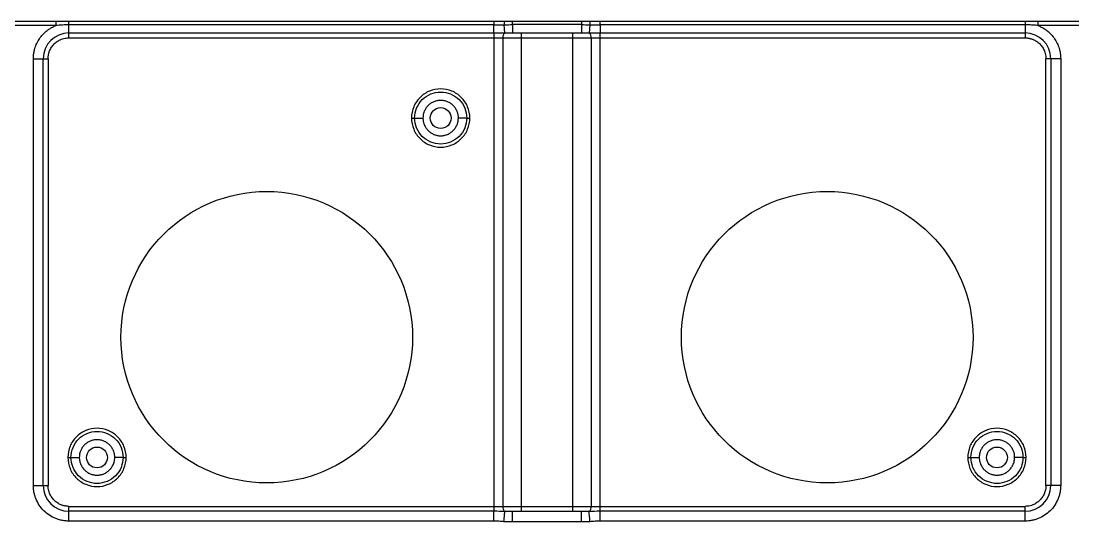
# Model space of a CAD drawing. Header units: millimetres. Extents: x -1 to 1576, y 30 to 633.
# Drawn here: x 1253.3 to 1354.3, y 334.9 to 383 of the extents above; entities that cross this region are included whole.
import ezdxf

# ---------------------------------------------------------------- set-up
doc = ezdxf.new("R2010")
doc.units = ezdxf.units.MM

msp = doc.modelspace()

# ---------------------------------------------------------------- linework, layer by layer
at = {"color": 7, "linetype": 'Continuous', "lineweight": 25}
for p, q in [((1243.35, 382.97), (1256.65, 382.97)), ((1257.91, 382.96), (1298.72, 382.96)), ((1300.51, 382.95), (1307.13, 382.95)), ((1308.92, 382.96), (1349.73, 382.96)), ((1350.99, 382.97), (1364.29, 382.97)), ((1256.65, 382.53), (1243.35, 382.53)), ((1298.72, 382.6), (1257.91, 382.6)), ((1257.91, 381.35), (1257.91, 382.6)), ((1300.46, 381.85), (1300.51, 381.86)), ((1307.13, 382.62), (1300.51, 382.62)), ((1300.51, 381.85), (1307.13, 381.85)), ((1301.34, 381.85), (1301.34, 335.85)), ((1306.3, 335.85), (1306.3, 381.85)), ((1307.13, 381.86), (1307.18, 381.85)), ((1349.73, 382.6), (1308.92, 382.6)), ((1349.73, 382.6), (1349.73, 381.35)), ((1364.29, 382.53), (1350.99, 382.53)), ((1257.91, 381.82), (1298.72, 381.82)), ((1257.91, 381.35), (1349.73, 381.35)), ((1298.72, 381.82), (1298.72, 335.88)), ((1299.6, 336.35), (1299.6, 381.35)), ((1308.05, 381.35), (1308.05, 336.35)), ((1308.92, 381.82), (1349.73, 381.82)), ((1308.92, 335.88), (1308.92, 381.82)), ((1254.5, 338.35), (1254.5, 379.35)), ((1254.5, 379.35), (1255.91, 379.35)), ((1255.44, 338.35), (1255.44, 379.35)), ((1255.91, 379.35), (1255.91, 338.35)), ((1353.15, 379.35), (1351.73, 379.35)), ((1351.73, 338.35), (1351.73, 379.35)), ((1352.2, 379.35), (1352.2, 338.35)), ((1353.15, 379.35), (1353.15, 338.35)), ((1254.5, 338.35), (1255.91, 338.35)), ((1353.15, 338.35), (1351.73, 338.35)), ((1257.91, 334.94), (1257.91, 336.35)), ((1257.91, 336.35), (1349.73, 336.35)), ((1298.72, 335.88), (1257.91, 335.88)), ((1307.13, 335.85), (1300.51, 335.85)), ((1307.18, 335.85), (1307.13, 335.85)), ((1349.73, 335.88), (1308.92, 335.88)), ((1349.73, 334.94), (1349.73, 336.35)), ((1298.72, 334.94), (1257.91, 334.94)), ((1307.13, 334.85), (1300.51, 334.85)), ((1349.73, 334.94), (1308.92, 334.94))]:
    msp.add_line(p, q, dxfattribs=at)
at = {"color": 141}
for centre in [(1293.61, 373.65), (1260.61, 341.05), (1347.03, 341.05)]:
    msp.add_circle(centre, 1, dxfattribs=at)
at = {"color": 7, "linetype": 'Continuous', "lineweight": 25}
for centre in [(1276.91, 352.6), (1330.73, 352.6)]:
    msp.add_circle(centre, 14, dxfattribs=at)
for centre, radius, start, end in [((1300.15, 381.43), 0.562, 132.435, 187.8232), ((1307.49, 381.43), 0.562, 352.1767, 47.5651), ((1257.91, 379.35), 2.47, 90, 180), ((1349.73, 379.35), 2.47, 0, 90), ((1257.91, 338.35), 2.47, 180, 270), ((1349.73, 338.35), 2.47, 270, 360), ((1300.15, 336.28), 0.562, 172.1767, 227.5651), ((1307.49, 336.28), 0.562, 312.435, 7.8232)]:
    msp.add_arc(centre, radius, start, end, dxfattribs=at)
for points, knots in [([(1256.65, 382.97), (1256.74, 382.97), (1256.95, 382.97), (1257.28, 382.96), (1257.61, 382.96), (1257.82, 382.96), (1257.91, 382.96)], [0, 0, 0, 0, 0.200515, 0.50786, 0.778848, 1, 1, 1, 1]), ([(1256.65, 382.97), (1256.65, 382.93), (1256.65, 382.86), (1256.65, 382.71), (1256.65, 382.62), (1256.65, 382.53)], [0, 0, 0, 0, 0.5, 0.5, 1, 1, 1, 1]), ([(1298.72, 382.96), (1298.86, 382.96), (1299.2, 382.96), (1299.53, 382.96), (1299.72, 382.96)], [0, 0, 0, 0, 0.420474, 1, 1, 1, 1]), ([(1299.72, 382.96), (1299.84, 382.96), (1300.1, 382.95), (1300.36, 382.95), (1300.51, 382.95)], [0, 0, 0, 0, 0.452244, 1, 1, 1, 1]), ([(1307.13, 382.95), (1307.28, 382.95), (1307.54, 382.95), (1307.8, 382.96), (1307.92, 382.96)], [0, 0, 0, 0, 0.548125, 1, 1, 1, 1]), ([(1307.92, 382.96), (1308.12, 382.96), (1308.45, 382.96), (1308.78, 382.96), (1308.92, 382.96)], [0, 0, 0, 0, 0.580575, 1, 1, 1, 1]), ([(1349.73, 382.96), (1349.82, 382.96), (1350.03, 382.96), (1350.37, 382.96), (1350.69, 382.97), (1350.91, 382.97), (1350.99, 382.97)], [0, 0, 0, 0, 0.221378, 0.492164, 0.7995, 1, 1, 1, 1]), ([(1350.99, 382.53), (1350.99, 382.62), (1350.99, 382.71), (1350.99, 382.86), (1350.99, 382.93), (1350.99, 382.97)], [0, 0, 0, 0, 0.5, 0.5, 1, 1, 1, 1]), ([(1254.5, 379.35), (1254.5, 379.41), (1254.5, 379.52), (1254.51, 379.68), (1254.53, 379.85), (1254.56, 380.01), (1254.6, 380.17), (1254.67, 380.45), (1254.82, 380.83), (1255.08, 381.28), (1255.4, 381.69), (1255.74, 382), (1256.06, 382.23), (1256.35, 382.4), (1256.55, 382.48), (1256.65, 382.53)], [0, 0, 0, 0, 0.040883, 0.08158, 0.122187, 0.162802, 0.203521, 0.244441, 0.372171, 0.500035, 0.627766, 0.75563, 0.837187, 0.918385, 1, 1, 1, 1]), ([(1257.91, 382.6), (1257.81, 382.6), (1257.6, 382.6), (1257.29, 382.58), (1256.97, 382.56), (1256.76, 382.54), (1256.65, 382.53)], [0, 0, 0, 0, 0.245457, 0.492199, 0.742868, 1, 1, 1, 1]), ([(1298.72, 381.82), (1298.72, 381.88), (1298.72, 381.99), (1298.72, 382.26), (1298.72, 382.42), (1298.72, 382.6)], [0, 0, 0, 0, 0.5, 0.5, 1, 1, 1, 1]), ([(1299.77, 381.84), (1299.77, 381.88), (1299.76, 381.97), (1299.74, 382.24), (1299.73, 382.42), (1299.71, 382.61)], [0, 0, 0, 0, 0.5, 0.5, 1, 1, 1, 1]), ([(1300.51, 382.62), (1300.51, 382.4), (1300.51, 382.21), (1300.51, 381.93), (1300.51, 381.85), (1300.51, 381.85)], [0, 0, 0, 0, 0.5, 0.5, 1, 1, 1, 1]), ([(1307.13, 382.62), (1307.13, 382.4), (1307.13, 382.21), (1307.13, 381.93), (1307.13, 381.85), (1307.13, 381.85)], [0, 0, 0, 0, 0.5, 0.5, 1, 1, 1, 1]), ([(1307.93, 382.61), (1307.92, 382.42), (1307.9, 382.24), (1307.88, 381.97), (1307.87, 381.88), (1307.87, 381.84)], [0, 0, 0, 0, 0.5, 0.5, 1, 1, 1, 1]), ([(1308.92, 382.6), (1308.92, 382.42), (1308.92, 382.26), (1308.92, 381.99), (1308.92, 381.88), (1308.92, 381.82)], [0, 0, 0, 0, 0.5, 0.5, 1, 1, 1, 1]), ([(1350.99, 382.53), (1350.9, 382.54), (1350.73, 382.56), (1350.48, 382.57), (1350.23, 382.59), (1349.98, 382.6), (1349.81, 382.6), (1349.73, 382.6)], [0, 0, 0, 0, 0.206312, 0.408164, 0.606837, 0.80366, 1, 1, 1, 1]), ([(1350.99, 382.53), (1351.04, 382.51), (1351.14, 382.46), (1351.29, 382.39), (1351.44, 382.31), (1351.58, 382.23), (1351.72, 382.13), (1351.94, 381.96), (1352.24, 381.69), (1352.57, 381.28), (1352.83, 380.83), (1352.99, 380.4), (1353.09, 380.01), (1353.14, 379.68), (1353.14, 379.46), (1353.15, 379.35)], [0, 0, 0, 0, 0.040883, 0.08158, 0.122187, 0.162802, 0.203521, 0.244441, 0.372171, 0.500035, 0.627766, 0.75563, 0.837187, 0.918385, 1, 1, 1, 1]), ([(1255.91, 379.35), (1255.91, 379.4), (1255.91, 379.48), (1255.93, 379.6), (1255.94, 379.73), (1255.97, 379.85), (1256.01, 379.97), (1256.08, 380.18), (1256.23, 380.46), (1256.49, 380.78), (1256.8, 381.04), (1257.12, 381.2), (1257.41, 381.3), (1257.66, 381.34), (1257.83, 381.35), (1257.91, 381.35)], [0, 0, 0, 0, 0.040276, 0.080243, 0.120058, 0.159883, 0.199877, 0.240199, 0.370043, 0.500057, 0.629901, 0.759916, 0.840121, 0.919721, 1, 1, 1, 1]), ([(1349.73, 381.35), (1349.77, 381.35), (1349.86, 381.35), (1349.98, 381.34), (1350.11, 381.32), (1350.23, 381.29), (1350.35, 381.26), (1350.56, 381.18), (1350.84, 381.04), (1351.15, 380.78), (1351.41, 380.46), (1351.58, 380.14), (1351.67, 379.85), (1351.72, 379.6), (1351.73, 379.44), (1351.73, 379.35)], [0, 0, 0, 0, 0.040276, 0.080243, 0.120058, 0.159883, 0.199877, 0.240199, 0.370043, 0.500057, 0.629901, 0.759916, 0.840121, 0.919721, 1, 1, 1, 1]), ([(1296.41, 373.65), (1296.41, 374.02), (1296.34, 374.39), (1296.06, 375.06), (1295.85, 375.37), (1295.33, 375.89), (1295.02, 376.1), (1294.34, 376.38), (1293.98, 376.45), (1293.24, 376.45), (1292.88, 376.38), (1292.2, 376.1), (1291.89, 375.89), (1291.37, 375.37), (1291.16, 375.06), (1290.88, 374.39), (1290.81, 374.02), (1290.81, 373.65)], [0, 0, 0, 0, 0.125, 0.125, 0.25, 0.25, 0.375, 0.375, 0.5, 0.5, 0.625, 0.625, 0.75, 0.75, 0.875, 0.875, 1, 1, 1, 1]), ([(1291.11, 373.65), (1291.11, 373.98), (1291.18, 374.31), (1291.43, 374.91), (1291.61, 375.19), (1292.07, 375.65), (1292.35, 375.84), (1292.96, 376.09), (1293.28, 376.15), (1293.94, 376.15), (1294.27, 376.09), (1294.87, 375.84), (1295.15, 375.65), (1295.61, 375.19), (1295.8, 374.91), (1296.05, 374.31), (1296.11, 373.98), (1296.11, 373.65)], [0, 0, 0, 0, 0.125, 0.125, 0.25, 0.25, 0.375, 0.375, 0.5, 0.5, 0.625, 0.625, 0.75, 0.75, 0.875, 0.875, 1, 1, 1, 1]), ([(1295.31, 373.65), (1295.31, 373.7), (1295.31, 373.79), (1295.29, 373.92), (1295.27, 374.05), (1295.23, 374.18), (1295.16, 374.37), (1295.03, 374.6), (1294.82, 374.86), (1294.56, 375.08), (1294.27, 375.23), (1293.95, 375.33), (1293.61, 375.36), (1293.28, 375.33), (1292.96, 375.23), (1292.66, 375.08), (1292.4, 374.86), (1292.19, 374.6), (1292.05, 374.34), (1291.96, 374.09), (1291.92, 373.88), (1291.91, 373.73), (1291.91, 373.65)], [0, 0, 0, 0, 0.025179, 0.05013, 0.075011, 0.099978, 0.125186, 0.187587, 0.250092, 0.312501, 0.37501, 0.437474, 0.50004, 0.562505, 0.625066, 0.687464, 0.749971, 0.812374, 0.874873, 0.916678, 0.958145, 1, 1, 1, 1]), ([(1290.81, 373.65), (1290.81, 373.29), (1290.88, 372.92), (1291.16, 372.24), (1291.37, 371.93), (1291.89, 371.41), (1292.2, 371.21), (1292.88, 370.93), (1293.24, 370.85), (1293.98, 370.85), (1294.34, 370.93), (1295.02, 371.21), (1295.33, 371.41), (1295.85, 371.93), (1296.06, 372.24), (1296.34, 372.92), (1296.41, 373.29), (1296.41, 373.65)], [0, 0, 0, 0, 0.125, 0.125, 0.25, 0.25, 0.375, 0.375, 0.5, 0.5, 0.625, 0.625, 0.75, 0.75, 0.875, 0.875, 1, 1, 1, 1]), ([(1290.81, 373.65), (1290.89, 373.65), (1290.97, 373.65), (1291.08, 373.65), (1291.11, 373.65), (1291.11, 373.65)], [0, 0, 0, 0, 0.5, 0.5, 1, 1, 1, 1]), ([(1296.11, 373.65), (1296.11, 373.33), (1296.05, 373), (1295.8, 372.39), (1295.61, 372.12), (1295.15, 371.65), (1294.87, 371.47), (1294.27, 371.22), (1293.94, 371.15), (1293.28, 371.15), (1292.96, 371.22), (1292.35, 371.47), (1292.07, 371.65), (1291.61, 372.12), (1291.43, 372.39), (1291.18, 373), (1291.11, 373.33), (1291.11, 373.65)], [0, 0, 0, 0, 0.125, 0.125, 0.25, 0.25, 0.375, 0.375, 0.5, 0.5, 0.625, 0.625, 0.75, 0.75, 0.875, 0.875, 1, 1, 1, 1]), ([(1291.11, 373.65), (1291.11, 373.65), (1291.2, 373.65), (1291.49, 373.65), (1291.7, 373.65), (1291.91, 373.65)], [0, 0, 0, 0, 0.5, 0.5, 1, 1, 1, 1]), ([(1291.91, 373.65), (1291.91, 373.61), (1291.91, 373.52), (1291.93, 373.39), (1291.96, 373.26), (1291.99, 373.13), (1292.06, 372.94), (1292.19, 372.7), (1292.4, 372.44), (1292.66, 372.23), (1292.96, 372.07), (1293.28, 371.97), (1293.61, 371.94), (1293.94, 371.97), (1294.27, 372.07), (1294.56, 372.23), (1294.82, 372.44), (1295.03, 372.7), (1295.17, 372.97), (1295.26, 373.21), (1295.3, 373.43), (1295.31, 373.58), (1295.31, 373.65)], [0, 0, 0, 0, 0.025108, 0.050018, 0.074887, 0.09987, 0.125122, 0.187514, 0.250079, 0.312484, 0.374988, 0.437452, 0.500017, 0.562482, 0.625047, 0.687453, 0.749962, 0.812367, 0.874868, 0.916676, 0.958145, 1, 1, 1, 1]), ([(1296.11, 373.65), (1296.11, 373.65), (1296.02, 373.65), (1295.73, 373.65), (1295.52, 373.65), (1295.31, 373.65)], [0, 0, 0, 0, 0.5, 0.5, 1, 1, 1, 1]), ([(1296.11, 373.65), (1296.11, 373.65), (1296.14, 373.65), (1296.25, 373.65), (1296.33, 373.65), (1296.41, 373.65)], [0, 0, 0, 0, 0.5, 0.5, 1, 1, 1, 1]), ([(1263.41, 341.05), (1263.41, 341.42), (1263.34, 341.79), (1263.06, 342.46), (1262.85, 342.77), (1262.33, 343.29), (1262.02, 343.5), (1261.34, 343.78), (1260.98, 343.85), (1260.24, 343.85), (1259.88, 343.78), (1259.2, 343.5), (1258.89, 343.29), (1258.37, 342.77), (1258.16, 342.46), (1257.88, 341.79), (1257.81, 341.42), (1257.81, 341.05)], [0, 0, 0, 0, 0.125, 0.125, 0.25, 0.25, 0.375, 0.375, 0.5, 0.5, 0.625, 0.625, 0.75, 0.75, 0.875, 0.875, 1, 1, 1, 1]), ([(1258.11, 341.05), (1258.11, 341.38), (1258.18, 341.71), (1258.43, 342.31), (1258.61, 342.59), (1259.07, 343.05), (1259.35, 343.24), (1259.96, 343.49), (1260.28, 343.55), (1260.94, 343.55), (1261.27, 343.49), (1261.87, 343.24), (1262.15, 343.05), (1262.61, 342.59), (1262.8, 342.31), (1263.05, 341.71), (1263.11, 341.38), (1263.11, 341.05)], [0, 0, 0, 0, 0.125, 0.125, 0.25, 0.25, 0.375, 0.375, 0.5, 0.5, 0.625, 0.625, 0.75, 0.75, 0.875, 0.875, 1, 1, 1, 1]), ([(1349.83, 341.05), (1349.83, 341.42), (1349.76, 341.79), (1349.48, 342.46), (1349.27, 342.77), (1348.75, 343.29), (1348.44, 343.5), (1347.76, 343.78), (1347.4, 343.85), (1346.66, 343.85), (1346.3, 343.78), (1345.62, 343.5), (1345.31, 343.29), (1344.79, 342.77), (1344.58, 342.46), (1344.3, 341.79), (1344.23, 341.42), (1344.23, 341.05)], [0, 0, 0, 0, 0.125, 0.125, 0.25, 0.25, 0.375, 0.375, 0.5, 0.5, 0.625, 0.625, 0.75, 0.75, 0.875, 0.875, 1, 1, 1, 1]), ([(1344.53, 341.05), (1344.53, 341.38), (1344.6, 341.71), (1344.85, 342.31), (1345.03, 342.59), (1345.49, 343.05), (1345.77, 343.24), (1346.38, 343.49), (1346.7, 343.55), (1347.36, 343.55), (1347.69, 343.49), (1348.29, 343.24), (1348.57, 343.05), (1349.03, 342.59), (1349.22, 342.31), (1349.47, 341.71), (1349.53, 341.38), (1349.53, 341.05)], [0, 0, 0, 0, 0.125, 0.125, 0.25, 0.25, 0.375, 0.375, 0.5, 0.5, 0.625, 0.625, 0.75, 0.75, 0.875, 0.875, 1, 1, 1, 1]), ([(1262.31, 341.05), (1262.31, 341.1), (1262.31, 341.19), (1262.29, 341.32), (1262.27, 341.45), (1262.23, 341.58), (1262.16, 341.77), (1262.03, 342), (1261.82, 342.26), (1261.56, 342.48), (1261.27, 342.63), (1260.95, 342.73), (1260.61, 342.76), (1260.28, 342.73), (1259.96, 342.63), (1259.66, 342.48), (1259.4, 342.26), (1259.19, 342), (1259.05, 341.74), (1258.96, 341.49), (1258.92, 341.28), (1258.91, 341.13), (1258.91, 341.05)], [0, 0, 0, 0, 0.025179, 0.05013, 0.075011, 0.099978, 0.125186, 0.187587, 0.250092, 0.312501, 0.37501, 0.437474, 0.50004, 0.562505, 0.625066, 0.687464, 0.749971, 0.812374, 0.874873, 0.916678, 0.958145, 1, 1, 1, 1]), ([(1348.73, 341.05), (1348.73, 341.1), (1348.73, 341.19), (1348.71, 341.32), (1348.69, 341.45), (1348.65, 341.58), (1348.58, 341.77), (1348.45, 342), (1348.24, 342.26), (1347.98, 342.48), (1347.69, 342.63), (1347.37, 342.73), (1347.03, 342.76), (1346.7, 342.73), (1346.38, 342.63), (1346.08, 342.48), (1345.82, 342.26), (1345.61, 342), (1345.47, 341.74), (1345.38, 341.49), (1345.34, 341.28), (1345.33, 341.13), (1345.33, 341.05)], [0, 0, 0, 0, 0.025179, 0.05013, 0.075011, 0.099978, 0.125186, 0.187587, 0.250092, 0.312501, 0.37501, 0.437474, 0.500039, 0.562505, 0.625066, 0.687464, 0.749971, 0.812374, 0.874873, 0.916678, 0.958145, 1, 1, 1, 1]), ([(1257.81, 341.05), (1257.81, 340.69), (1257.88, 340.32), (1258.16, 339.64), (1258.37, 339.33), (1258.89, 338.81), (1259.2, 338.61), (1259.88, 338.33), (1260.24, 338.25), (1260.98, 338.25), (1261.34, 338.33), (1262.02, 338.61), (1262.33, 338.81), (1262.85, 339.33), (1263.06, 339.64), (1263.34, 340.32), (1263.41, 340.69), (1263.41, 341.05)], [0, 0, 0, 0, 0.125, 0.125, 0.25, 0.25, 0.375, 0.375, 0.5, 0.5, 0.625, 0.625, 0.75, 0.75, 0.875, 0.875, 1, 1, 1, 1]), ([(1257.81, 341.05), (1257.89, 341.05), (1257.97, 341.05), (1258.08, 341.05), (1258.11, 341.05), (1258.11, 341.05)], [0, 0, 0, 0, 0.5, 0.5, 1, 1, 1, 1]), ([(1263.11, 341.05), (1263.11, 340.73), (1263.05, 340.4), (1262.8, 339.79), (1262.61, 339.52), (1262.15, 339.05), (1261.87, 338.87), (1261.27, 338.62), (1260.94, 338.55), (1260.28, 338.55), (1259.96, 338.62), (1259.35, 338.87), (1259.07, 339.05), (1258.61, 339.52), (1258.43, 339.79), (1258.18, 340.4), (1258.11, 340.73), (1258.11, 341.05)], [0, 0, 0, 0, 0.125, 0.125, 0.25, 0.25, 0.375, 0.375, 0.5, 0.5, 0.625, 0.625, 0.75, 0.75, 0.875, 0.875, 1, 1, 1, 1]), ([(1258.11, 341.05), (1258.11, 341.05), (1258.2, 341.05), (1258.49, 341.05), (1258.7, 341.05), (1258.91, 341.05)], [0, 0, 0, 0, 0.5, 0.5, 1, 1, 1, 1]), ([(1258.91, 341.05), (1258.91, 341.01), (1258.91, 340.92), (1258.93, 340.79), (1258.96, 340.66), (1258.99, 340.53), (1259.06, 340.34), (1259.19, 340.1), (1259.4, 339.84), (1259.66, 339.63), (1259.96, 339.47), (1260.28, 339.37), (1260.61, 339.34), (1260.94, 339.37), (1261.27, 339.47), (1261.56, 339.63), (1261.82, 339.84), (1262.03, 340.1), (1262.17, 340.37), (1262.26, 340.61), (1262.3, 340.83), (1262.31, 340.98), (1262.31, 341.05)], [0, 0, 0, 0, 0.025108, 0.050018, 0.074887, 0.09987, 0.125122, 0.187514, 0.250079, 0.312484, 0.374988, 0.437452, 0.500017, 0.562482, 0.625047, 0.687453, 0.749962, 0.812367, 0.874868, 0.916676, 0.958145, 1, 1, 1, 1]), ([(1263.11, 341.05), (1263.11, 341.05), (1263.02, 341.05), (1262.73, 341.05), (1262.52, 341.05), (1262.31, 341.05)], [0, 0, 0, 0, 0.5, 0.5, 1, 1, 1, 1]), ([(1263.11, 341.05), (1263.11, 341.05), (1263.14, 341.05), (1263.25, 341.05), (1263.33, 341.05), (1263.41, 341.05)], [0, 0, 0, 0, 0.5, 0.5, 1, 1, 1, 1]), ([(1344.23, 341.05), (1344.31, 341.05), (1344.39, 341.05), (1344.5, 341.05), (1344.53, 341.05), (1344.53, 341.05)], [0, 0, 0, 0, 0.5, 0.5, 1, 1, 1, 1]), ([(1344.23, 341.05), (1344.23, 340.69), (1344.3, 340.32), (1344.58, 339.64), (1344.79, 339.33), (1345.31, 338.81), (1345.62, 338.61), (1346.3, 338.33), (1346.66, 338.25), (1347.4, 338.25), (1347.76, 338.33), (1348.44, 338.61), (1348.75, 338.81), (1349.27, 339.33), (1349.48, 339.64), (1349.76, 340.32), (1349.83, 340.69), (1349.83, 341.05)], [0, 0, 0, 0, 0.125, 0.125, 0.25, 0.25, 0.375, 0.375, 0.5, 0.5, 0.625, 0.625, 0.75, 0.75, 0.875, 0.875, 1, 1, 1, 1]), ([(1349.53, 341.05), (1349.53, 340.73), (1349.47, 340.4), (1349.22, 339.79), (1349.03, 339.52), (1348.57, 339.05), (1348.29, 338.87), (1347.69, 338.62), (1347.36, 338.55), (1346.7, 338.55), (1346.38, 338.62), (1345.77, 338.87), (1345.49, 339.05), (1345.03, 339.52), (1344.85, 339.79), (1344.6, 340.4), (1344.53, 340.73), (1344.53, 341.05)], [0, 0, 0, 0, 0.125, 0.125, 0.25, 0.25, 0.375, 0.375, 0.5, 0.5, 0.625, 0.625, 0.75, 0.75, 0.875, 0.875, 1, 1, 1, 1]), ([(1344.53, 341.05), (1344.53, 341.05), (1344.62, 341.05), (1344.91, 341.05), (1345.12, 341.05), (1345.33, 341.05)], [0, 0, 0, 0, 0.5, 0.5, 1, 1, 1, 1]), ([(1344.53, 341.05), (1344.53, 341.05), (1344.62, 341.05), (1344.91, 341.05), (1345.12, 341.05), (1345.33, 341.05)], [0, 0, 0, 0, 0.5, 0.5, 1, 1, 1, 1]), ([(1345.33, 341.05), (1345.33, 341.01), (1345.33, 340.92), (1345.35, 340.79), (1345.38, 340.66), (1345.41, 340.53), (1345.48, 340.34), (1345.61, 340.1), (1345.82, 339.84), (1346.08, 339.63), (1346.38, 339.47), (1346.7, 339.37), (1347.03, 339.34), (1347.36, 339.37), (1347.69, 339.47), (1347.98, 339.63), (1348.24, 339.84), (1348.45, 340.1), (1348.59, 340.37), (1348.68, 340.61), (1348.72, 340.83), (1348.73, 340.98), (1348.73, 341.05)], [0, 0, 0, 0, 0.025108, 0.050018, 0.074887, 0.09987, 0.125122, 0.187514, 0.250079, 0.312484, 0.374988, 0.437452, 0.500017, 0.562482, 0.625047, 0.687453, 0.749962, 0.812367, 0.874868, 0.916676, 0.958145, 1, 1, 1, 1]), ([(1349.53, 341.05), (1349.53, 341.05), (1349.44, 341.05), (1349.15, 341.05), (1348.94, 341.05), (1348.73, 341.05)], [0, 0, 0, 0, 0.5, 0.5, 1, 1, 1, 1]), ([(1349.53, 341.05), (1349.53, 341.05), (1349.56, 341.05), (1349.67, 341.05), (1349.75, 341.05), (1349.83, 341.05)], [0, 0, 0, 0, 0.5, 0.5, 1, 1, 1, 1]), ([(1257.91, 334.94), (1257.85, 334.94), (1257.73, 334.94), (1257.54, 334.96), (1257.36, 334.98), (1257.18, 335.02), (1257, 335.06), (1256.83, 335.11), (1256.49, 335.24), (1256.02, 335.48), (1255.48, 335.92), (1255.04, 336.46), (1254.77, 336.98), (1254.63, 337.4), (1254.55, 337.71), (1254.51, 338.03), (1254.5, 338.25), (1254.5, 338.35)], [0, 0, 0, 0, 0.034552, 0.068858, 0.103016, 0.137128, 0.171294, 0.205615, 0.240191, 0.37006, 0.500029, 0.629897, 0.759866, 0.820152, 0.879909, 0.939678, 1, 1, 1, 1]), ([(1257.91, 336.35), (1257.87, 336.35), (1257.78, 336.36), (1257.66, 336.37), (1257.54, 336.39), (1257.41, 336.41), (1257.29, 336.45), (1257.09, 336.52), (1256.8, 336.67), (1256.49, 336.93), (1256.23, 337.25), (1256.06, 337.57), (1255.97, 337.85), (1255.92, 338.1), (1255.91, 338.27), (1255.91, 338.35)], [0, 0, 0, 0, 0.040276, 0.080243, 0.120058, 0.159883, 0.199877, 0.240199, 0.370043, 0.500057, 0.629901, 0.759916, 0.840121, 0.919721, 1, 1, 1, 1]), ([(1353.15, 338.35), (1353.14, 338.29), (1353.14, 338.17), (1353.13, 337.98), (1353.1, 337.8), (1353.07, 337.62), (1353.02, 337.45), (1352.97, 337.27), (1352.85, 336.94), (1352.61, 336.46), (1352.16, 335.92), (1351.62, 335.48), (1351.11, 335.21), (1350.68, 335.07), (1350.37, 334.99), (1350.05, 334.95), (1349.84, 334.94), (1349.73, 334.94)], [0, 0, 0, 0, 0.034552, 0.068858, 0.103016, 0.137128, 0.171294, 0.205615, 0.240191, 0.37006, 0.500029, 0.629897, 0.759866, 0.820152, 0.879909, 0.939678, 1, 1, 1, 1]), ([(1351.73, 338.35), (1351.73, 338.31), (1351.73, 338.23), (1351.72, 338.1), (1351.7, 337.98), (1351.67, 337.86), (1351.63, 337.74), (1351.56, 337.53), (1351.42, 337.25), (1351.15, 336.93), (1350.84, 336.67), (1350.52, 336.5), (1350.23, 336.41), (1349.98, 336.36), (1349.82, 336.36), (1349.73, 336.35)], [0, 0, 0, 0, 0.0402761, 0.0802426, 0.1200582, 0.159883, 0.1998773, 0.2401994, 0.3700431, 0.5000574, 0.6299012, 0.7599156, 0.8401208, 0.919721, 1, 1, 1, 1]), ([(1298.72, 334.94), (1298.72, 335.14), (1298.72, 335.35), (1298.72, 335.68), (1298.72, 335.81), (1298.72, 335.88)], [0, 0, 0, 0, 0.5, 0.5, 1, 1, 1, 1]), ([(1299.69, 334.88), (1299.71, 335.11), (1299.73, 335.34), (1299.76, 335.7), (1299.77, 335.82), (1299.77, 335.86)], [0, 0, 0, 0, 0.5, 0.5, 1, 1, 1, 1]), ([(1300.51, 334.85), (1300.51, 334.98), (1300.51, 335.11), (1300.51, 335.36), (1300.51, 335.47), (1300.51, 335.65), (1300.51, 335.73), (1300.51, 335.83), (1300.51, 335.85), (1300.51, 335.85)], [0, 0, 0, 0, 0.25, 0.25, 0.5, 0.5, 0.75, 0.75, 1, 1, 1, 1]), ([(1307.13, 334.85), (1307.13, 335.11), (1307.13, 335.38), (1307.13, 335.75), (1307.13, 335.85), (1307.13, 335.85)], [0, 0, 0, 0, 0.5, 0.5, 1, 1, 1, 1]), ([(1307.95, 334.88), (1307.93, 335.11), (1307.91, 335.34), (1307.88, 335.7), (1307.87, 335.82), (1307.87, 335.86)], [0, 0, 0, 0, 0.5, 0.5, 1, 1, 1, 1]), ([(1308.92, 334.94), (1308.92, 335.14), (1308.92, 335.35), (1308.92, 335.68), (1308.92, 335.81), (1308.92, 335.88)], [0, 0, 0, 0, 0.5, 0.5, 1, 1, 1, 1]), ([(1299.69, 334.88), (1299.61, 334.89), (1299.44, 334.9), (1299.19, 334.92), (1298.96, 334.94), (1298.8, 334.94), (1298.72, 334.94)], [0, 0, 0, 0, 0.26275, 0.514851, 0.767475, 1, 1, 1, 1]), ([(1300.51, 334.85), (1300.36, 334.85), (1300.09, 334.85), (1299.81, 334.87), (1299.69, 334.88)], [0, 0, 0, 0, 0.556213, 1, 1, 1, 1]), ([(1307.95, 334.88), (1307.89, 334.87), (1307.77, 334.87), (1307.58, 334.86), (1307.36, 334.85), (1307.21, 334.85), (1307.13, 334.85)], [0, 0, 0, 0, 0.207871, 0.443757, 0.707773, 1, 1, 1, 1]), ([(1308.92, 334.94), (1308.84, 334.94), (1308.69, 334.94), (1308.45, 334.92), (1308.2, 334.9), (1308.03, 334.89), (1307.95, 334.88)], [0, 0, 0, 0, 0.232371, 0.485289, 0.737412, 1, 1, 1, 1])]:
    msp.add_open_spline(points, degree=3, knots=knots, dxfattribs=at)
for points in [[(1257.91, 382.6), (1257.91, 382.75), (1257.91, 382.89), (1257.91, 382.96)], [(1298.72, 382.96), (1298.72, 382.89), (1298.72, 382.75), (1298.72, 382.6)], [(1299.72, 382.96), (1299.72, 382.89), (1299.71, 382.76), (1299.71, 382.61)], [(1300.51, 382.62), (1300.51, 382.76), (1300.51, 382.89), (1300.51, 382.95)], [(1307.13, 382.95), (1307.13, 382.89), (1307.13, 382.76), (1307.13, 382.62)], [(1307.92, 382.96), (1307.93, 382.89), (1307.93, 382.76), (1307.93, 382.61)], [(1308.92, 382.6), (1308.92, 382.75), (1308.92, 382.89), (1308.92, 382.96)], [(1349.73, 382.96), (1349.73, 382.89), (1349.73, 382.75), (1349.73, 382.6)], [(1298.72, 382.6), (1299.05, 382.6), (1299.37, 382.61), (1299.71, 382.61)], [(1298.72, 381.82), (1299.09, 381.82), (1299.45, 381.83), (1299.77, 381.84)], [(1299.71, 382.61), (1299.98, 382.62), (1300.25, 382.62), (1300.51, 382.62)], [(1299.77, 381.84), (1300.01, 381.85), (1300.25, 381.85), (1300.51, 381.85)], [(1307.13, 382.62), (1307.4, 382.62), (1307.66, 382.62), (1307.93, 382.61)], [(1307.13, 381.85), (1307.39, 381.85), (1307.63, 381.85), (1307.87, 381.84)], [(1307.87, 381.84), (1308.19, 381.83), (1308.56, 381.82), (1308.92, 381.82)], [(1307.93, 382.61), (1308.27, 382.61), (1308.6, 382.6), (1308.92, 382.6)], [(1299.77, 335.86), (1299.45, 335.87), (1299.09, 335.88), (1298.72, 335.88)], [(1300.51, 335.85), (1300.25, 335.85), (1300.01, 335.85), (1299.77, 335.86)], [(1307.87, 335.86), (1307.63, 335.85), (1307.39, 335.85), (1307.13, 335.85)], [(1308.92, 335.88), (1308.56, 335.88), (1308.19, 335.87), (1307.87, 335.86)]]:
    msp.add_open_spline(points, degree=3, dxfattribs=at)

doc.saveas('drawing.dxf')
